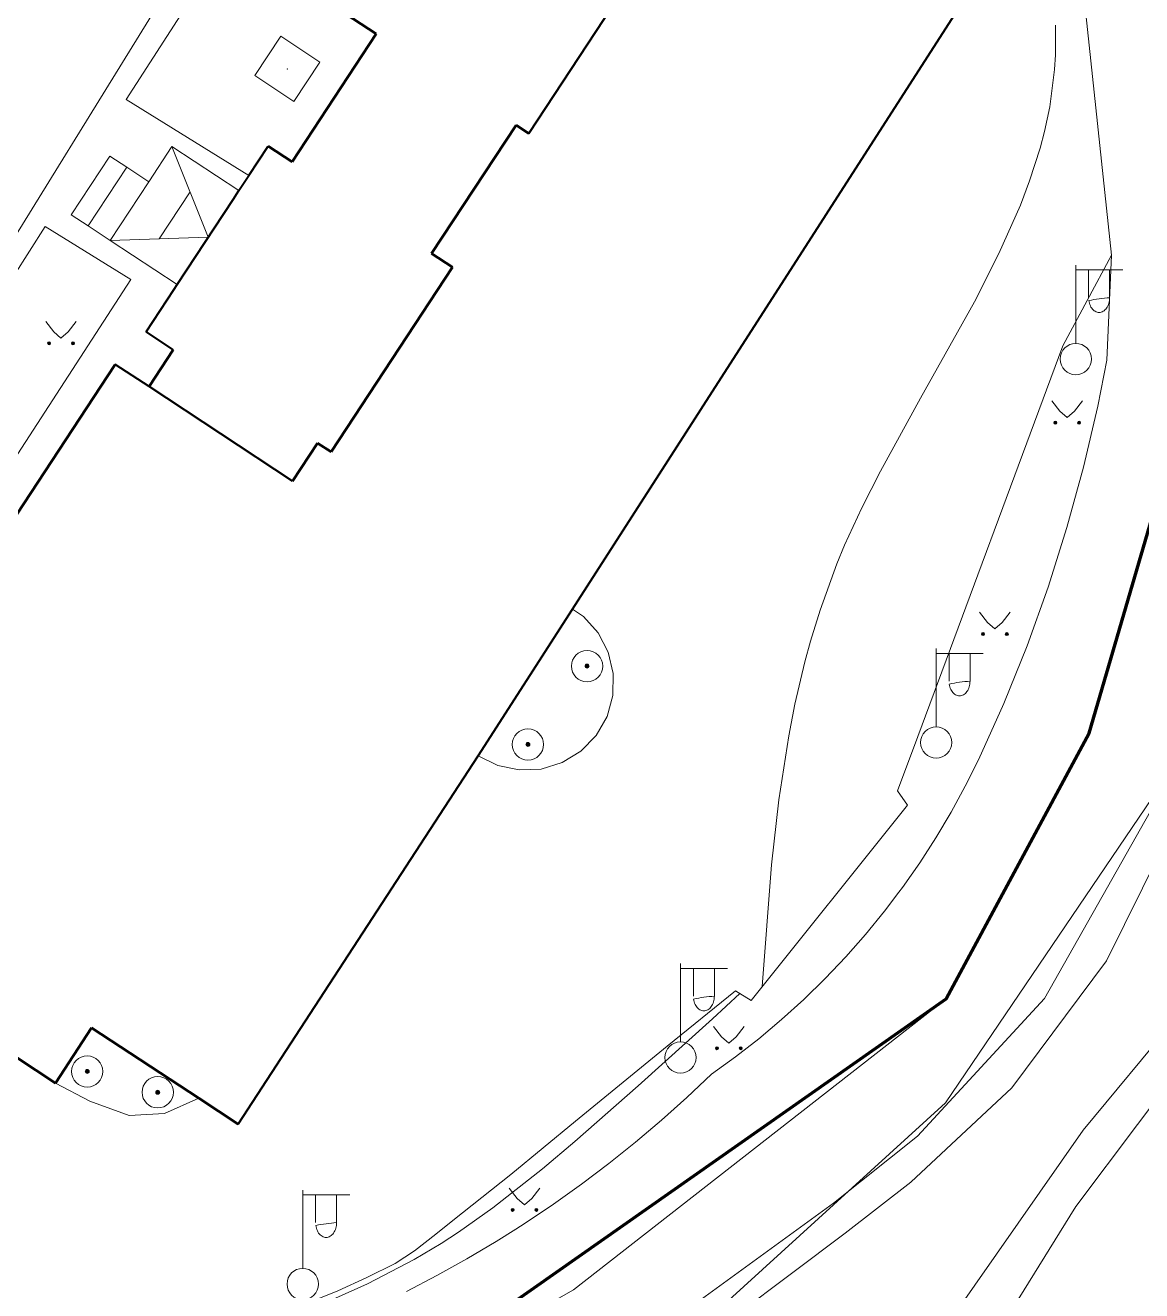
# Model space of a CAD drawing. Extents: x 1000 to 4000, y -5000 to -1000.
# Drawn here: x 1702.1 to 1773.4, y -4625.9 to -4545.2 of the extents above; entities that cross this region are included whole.
import ezdxf

# ---------------------------------------------------------------- set-up
doc = ezdxf.new("R2010")
doc.units = 0
doc.header["$MEASUREMENT"] = 0
for name, color, linetype in [('границы команд_1', 10, 'CONTINUOUS'), ('СЛОЙ_24', 7, 'CONTINUOUS'), ('СЛОЙ_3', 7, 'CONTINUOUS'), ('СЛОЙ_37', 7, 'CONTINUOUS'), ('СЛОЙ_41', 7, 'CONTINUOUS'), ('СЛОЙ_44', 7, 'CONTINUOUS'), ('СЛОЙ_50', 7, 'CONTINUOUS'), ('СЛОЙ_51', 7, 'CONTINUOUS'), ('СЛОЙ_52', 7, 'CONTINUOUS'), ('СЛОЙ_6', 7, 'CONTINUOUS'), ('СЛОЙ_7', 7, 'CONTINUOUS')]:
    doc.layers.add(name, color=color, linetype=linetype)

msp = doc.modelspace()

# ---------------------------------------------------------------- linework, layer by layer
at = {"layer": 'границы команд_1', "color": 6, "lineweight": 100}
msp.add_lwpolyline([(1232.111, -4386.007), (1363.196, -4532.866), (1381.723, -4552.503), (1403.927, -4569.932), (1443.727, -4590.948), (1468.129, -4601.74), (1562.694, -4618.098), (1653.409, -4634.074), (1688.722, -4638.313), (1704.485, -4638.313), (1722.793, -4634.02), (1760.924, -4607.283), (1770.05, -4590.328), (1775.59, -4571.416), (1777.872, -4554.135), (1774.938, -4530.659), (1770.702, -4517.779), (1633.084, -4319.391), (1619.805, -4295.078), (1612.961, -4276.819), (1612.961, -4259.864)], dxfattribs=at)
at = {"layer": 'СЛОЙ_24', "color": 253, "linetype": 'Continuous', "lineweight": 0}
for p, q in [((1708.56, -4549.907), (1716.399, -4554.744)), ((1703.398, -4557.994), (1685.19, -4586.606)), ((1703.398, -4557.994), (1708.864, -4561.394)), ((1708.864, -4561.394), (1687.238, -4594.67))]:
    msp.add_line(p, q, dxfattribs=at)
for points in [[(1701.497, -4558.598), (1715.157, -4536.455), (1731.428, -4510.693), (1732.978, -4510.237), (1734.3, -4510.966), (1751.391, -4526.743), (1750.684, -4527.722)], [(1708.56, -4549.907), (1716.582, -4537.459)], [(1735.985, -4634.132), (1739.687, -4630.535), (1753.737, -4620.327), (1759.09, -4616.06), (1767.203, -4607.274), (1773.977, -4595.31), (1777.991, -4585.855), (1780.333, -4578.662), (1782.573, -4567.717), (1783.78, -4557.724)], [(1771.476, -4559.834), (1771.19, -4566.542), (1770.611, -4569.46), (1769.7, -4573.36), (1768.64, -4577.216), (1767.435, -4581.019), (1766.088, -4584.762), (1764.604, -4588.438), (1762.989, -4592.037), (1762.148, -4593.724), (1761.241, -4595.385), (1760.27, -4597.017), (1759.237, -4598.616), (1758.142, -4600.179), (1757.913, -4600.483), (1756.989, -4601.702), (1755.778, -4603.182), (1754.513, -4604.616), (1753.196, -4606.001), (1751.831, -4607.334), (1750.419, -4608.612), (1748.966, -4609.833), (1747.473, -4610.996), (1745.944, -4612.099), (1744.367, -4613.587), (1742.747, -4615.036), (1741.083, -4616.441), (1739.38, -4617.803)], [(1759.126, -4590.558), (1768.368, -4565.623), (1771.476, -4559.834)], [(1684.056, -4632.744), (1686.022, -4631.346), (1688.736, -4629.776), (1697.72, -4629.985), (1701.564, -4629.943), (1707.497, -4629.818), (1714.391, -4628.606), (1720.225, -4626.677), (1722.089, -4625.914), (1723.932, -4625.083), (1725.75, -4624.183), (1726.983, -4623.374), (1728.337, -4622.313), (1729.435, -4621.434), (1733.13, -4618.506), (1737.265, -4615.102), (1743.118, -4610.312), (1747.477, -4606.779), (1748.476, -4607.396), (1758.449, -4594.932), (1757.827, -4594.016), (1759.126, -4590.558)], [(1733.751, -4637.818), (1754.467, -4622.251), (1758.671, -4618.988), (1765.111, -4612.964), (1771.156, -4604.871), (1774.623, -4597.907)], [(1739.38, -4617.803), (1737.637, -4619.118), (1735.857, -4620.386), (1734.043, -4621.605), (1733.439, -4621.986), (1732.195, -4622.773), (1730.317, -4623.889), (1728.41, -4624.953), (1726.476, -4625.962)]]:
    msp.add_lwpolyline(points, dxfattribs=at)
at = {"layer": 'СЛОЙ_3', "color": 253, "linetype": 'Continuous', "lineweight": 0}
for p, q in [((1716.776, -4548.364), (1718.433, -4545.864)), ((1718.433, -4545.864), (1720.933, -4547.521)), ((1719.276, -4550.022), (1720.933, -4547.521)), ((1719.276, -4550.022), (1716.776, -4548.364)), ((1769.202, -4565.464), (1769.202, -4560.464)), ((1769.202, -4563.464), (1769.202, -4560.464)), ((1769.202, -4560.778), (1772.202, -4560.778)), ((1770.023, -4562.546), (1770.023, -4560.778)), ((1771.365, -4562.546), (1771.365, -4560.778)), ((1760.288, -4589.936), (1760.288, -4584.936)), ((1760.288, -4587.936), (1760.288, -4584.936)), ((1760.288, -4585.25), (1763.288, -4585.25)), ((1761.109, -4587.018), (1761.109, -4585.25)), ((1762.451, -4587.018), (1762.451, -4585.25)), ((1743.961, -4610.038), (1743.961, -4605.038)), ((1743.961, -4608.038), (1743.961, -4605.038)), ((1743.961, -4605.352), (1746.961, -4605.352)), ((1744.782, -4607.12), (1744.782, -4605.352)), ((1746.124, -4607.12), (1746.124, -4605.352)), ((1719.839, -4624.49), (1719.839, -4619.49)), ((1719.839, -4622.49), (1719.839, -4619.49)), ((1719.839, -4619.804), (1722.839, -4619.804)), ((1720.66, -4621.572), (1720.66, -4619.804)), ((1722.002, -4621.572), (1722.002, -4619.804))]:
    msp.add_line(p, q, dxfattribs=at)
for points in [[(1771.365, -4562.546, -0.035191), (1771.352, -4562.73, -0.036545), (1771.314, -4562.907, -0.03934), (1771.252, -4563.07, -0.0437), (1771.169, -4563.213, -0.049642), (1771.067, -4563.33, -0.056748), (1770.951, -4563.417, -0.0637), (1770.825, -4563.471, -0.068204), (1770.694, -4563.489, -0.068204), (1770.563, -4563.471, -0.0637), (1770.437, -4563.417, -0.056748), (1770.321, -4563.33, -0.049642), (1770.219, -4563.213, -0.0437), (1770.136, -4563.07, -0.03934), (1770.074, -4562.907, -0.036545), (1770.036, -4562.73, -0.035191)], [(1762.451, -4587.018, -0.035191), (1762.438, -4587.202, -0.036545), (1762.4, -4587.379, -0.03934), (1762.338, -4587.542, -0.0437), (1762.255, -4587.685, -0.049642), (1762.153, -4587.802, -0.056748), (1762.037, -4587.889, -0.0637), (1761.911, -4587.943, -0.068204), (1761.78, -4587.961, -0.068204), (1761.649, -4587.943, -0.0637), (1761.523, -4587.889, -0.056748), (1761.407, -4587.802, -0.049642), (1761.305, -4587.685, -0.0437), (1761.222, -4587.542, -0.03934), (1761.16, -4587.379, -0.036545), (1761.122, -4587.202, -0.035191)], [(1746.124, -4607.12, -0.035191), (1746.111, -4607.304, -0.036545), (1746.073, -4607.481, -0.03934), (1746.011, -4607.644, -0.0437), (1745.928, -4607.787, -0.049642), (1745.826, -4607.904, -0.056748), (1745.71, -4607.991, -0.0637), (1745.584, -4608.045, -0.068204), (1745.453, -4608.063, -0.068204), (1745.322, -4608.045, -0.0637), (1745.196, -4607.991, -0.056748), (1745.08, -4607.904, -0.049642), (1744.978, -4607.787, -0.0437), (1744.895, -4607.644, -0.03934), (1744.833, -4607.481, -0.036545), (1744.795, -4607.304, -0.035191)], [(1722.002, -4621.572, -0.035191), (1721.989, -4621.756, -0.036545), (1721.951, -4621.933, -0.03934), (1721.889, -4622.096, -0.0437), (1721.806, -4622.239, -0.049642), (1721.704, -4622.356, -0.056748), (1721.588, -4622.443, -0.0637), (1721.462, -4622.497, -0.068204), (1721.331, -4622.515, -0.068204), (1721.2, -4622.497, -0.0637), (1721.074, -4622.443, -0.056748), (1720.958, -4622.356, -0.049642), (1720.856, -4622.239, -0.0437), (1720.773, -4622.096, -0.03934), (1720.711, -4621.933, -0.036545), (1720.673, -4621.756, -0.035191)]]:
    msp.add_lwpolyline(points, format="xyb", close=True, dxfattribs=at)
for centre in [(1769.202, -4566.464), (1760.288, -4590.936), (1743.961, -4611.038), (1719.839, -4625.49)]:
    msp.add_circle(centre, 1, dxfattribs=at)
msp.add_point((1718.854, -4547.943), dxfattribs=at)
at = {"layer": 'СЛОЙ_37', "color": 253, "linetype": 'Continuous', "lineweight": 0}
for points in [[(1830.12, -4565.798), (1828.64, -4565.394), (1825.294, -4565.812), (1821.948, -4572.548), (1818.268, -4577.192), (1813.416, -4581.92), (1795.518, -4593.342), (1784.31, -4601.834), (1777.075, -4610.077), (1769.212, -4620.537), (1757.502, -4639.407), (1753.53, -4644.512), (1750.474, -4648.292), (1742.64, -4656.201), (1740.707, -4657.789)], [(1652.877, -4760.626), (1660.77, -4753.845), (1664.381, -4750.544), (1689.705, -4716.059), (1699.33, -4704.133), (1711.911, -4685.724), (1722.424, -4669.849), (1733.617, -4650.934), (1741.019, -4647.454), (1751.908, -4640.227), (1754.455, -4637.436), (1769.679, -4615.679), (1775.576, -4608.566), (1782.811, -4600.448), (1794.103, -4591.662), (1810.958, -4581.285)]]:
    msp.add_lwpolyline(points, dxfattribs=at)
at = {"layer": 'СЛОЙ_41', "color": 253, "linetype": 'Continuous', "lineweight": 0}
for p, q in [((1703.431, -4564.067), (1703.941, -4564.717)), ((1703.941, -4564.717), (1704.401, -4565.127)), ((1704.871, -4564.717), (1704.401, -4565.127)), ((1705.381, -4564.067), (1704.871, -4564.717)), ((1767.681, -4569.138), (1768.191, -4569.788)), ((1769.631, -4569.138), (1769.121, -4569.788)), ((1768.191, -4569.788), (1768.651, -4570.198)), ((1769.121, -4569.788), (1768.651, -4570.198)), ((1763.065, -4582.623), (1763.575, -4583.273)), ((1763.575, -4583.273), (1764.035, -4583.683)), ((1764.505, -4583.273), (1764.035, -4583.683)), ((1765.015, -4582.623), (1764.505, -4583.273)), ((1746.075, -4609.055), (1746.585, -4609.705)), ((1748.025, -4609.055), (1747.515, -4609.705)), ((1746.585, -4609.705), (1747.045, -4610.115)), ((1747.515, -4609.705), (1747.045, -4610.115)), ((1733.028, -4619.372), (1733.538, -4620.022)), ((1734.978, -4619.372), (1734.468, -4620.022)), ((1733.538, -4620.022), (1733.998, -4620.432)), ((1734.468, -4620.022), (1733.998, -4620.432))]:
    msp.add_line(p, q, dxfattribs=at)
for centre in [(1703.645, -4565.455), (1705.166, -4565.455), (1767.895, -4570.526), (1769.416, -4570.526), (1763.279, -4584.011), (1764.8, -4584.011), (1746.289, -4610.443), (1747.81, -4610.443), (1733.242, -4620.76), (1734.763, -4620.76)]:
    msp.add_circle(centre, 0.0976, dxfattribs=at)
for points in [[(1703.549, -4565.474), (1703.547, -4565.455), (1703.549, -4565.436)], [(1703.554, -4565.492), (1703.549, -4565.436), (1703.554, -4565.418)], [(1703.549, -4565.474), (1703.549, -4565.436), (1703.554, -4565.492)], [(1703.563, -4565.509), (1703.554, -4565.418), (1703.563, -4565.401)], [(1703.554, -4565.492), (1703.554, -4565.418), (1703.563, -4565.509)], [(1703.576, -4565.524), (1703.563, -4565.401), (1703.576, -4565.386)], [(1703.563, -4565.509), (1703.563, -4565.401), (1703.576, -4565.524)], [(1703.59, -4565.536), (1703.576, -4565.386), (1703.59, -4565.374)], [(1703.576, -4565.524), (1703.576, -4565.386), (1703.59, -4565.536)], [(1703.607, -4565.545), (1703.59, -4565.374), (1703.607, -4565.365)], [(1703.59, -4565.536), (1703.59, -4565.374), (1703.607, -4565.545)], [(1703.626, -4565.551), (1703.607, -4565.365), (1703.626, -4565.359)], [(1703.607, -4565.545), (1703.607, -4565.365), (1703.626, -4565.551)], [(1703.645, -4565.553), (1703.626, -4565.359), (1703.645, -4565.357)], [(1703.626, -4565.551), (1703.626, -4565.359), (1703.645, -4565.553)], [(1705.07, -4565.474), (1705.068, -4565.455), (1705.07, -4565.436)], [(1705.075, -4565.492), (1705.07, -4565.436), (1705.075, -4565.418)], [(1705.07, -4565.474), (1705.07, -4565.436), (1705.075, -4565.492)], [(1705.084, -4565.509), (1705.075, -4565.418), (1705.084, -4565.401)], [(1705.075, -4565.492), (1705.075, -4565.418), (1705.084, -4565.509)], [(1705.097, -4565.524), (1705.084, -4565.401), (1705.097, -4565.386)], [(1705.084, -4565.509), (1705.084, -4565.401), (1705.097, -4565.524)], [(1705.111, -4565.536), (1705.097, -4565.386), (1705.111, -4565.374)], [(1705.097, -4565.524), (1705.097, -4565.386), (1705.111, -4565.536)], [(1705.128, -4565.545), (1705.111, -4565.374), (1705.128, -4565.365)], [(1705.111, -4565.536), (1705.111, -4565.374), (1705.128, -4565.545)], [(1705.147, -4565.551), (1705.128, -4565.365), (1705.147, -4565.359)], [(1705.128, -4565.545), (1705.128, -4565.365), (1705.147, -4565.551)], [(1705.166, -4565.553), (1705.147, -4565.359), (1705.166, -4565.357)], [(1705.147, -4565.551), (1705.147, -4565.359), (1705.166, -4565.553)], [(1767.84, -4570.607), (1767.826, -4570.457), (1767.84, -4570.445)], [(1767.857, -4570.616), (1767.84, -4570.445), (1767.857, -4570.436)], [(1767.84, -4570.607), (1767.84, -4570.445), (1767.857, -4570.616)], [(1767.876, -4570.622), (1767.857, -4570.436), (1767.876, -4570.43)], [(1767.857, -4570.616), (1767.857, -4570.436), (1767.876, -4570.622)], [(1767.895, -4570.624), (1767.876, -4570.43), (1767.895, -4570.428)], [(1767.876, -4570.622), (1767.876, -4570.43), (1767.895, -4570.624)], [(1769.361, -4570.607), (1769.347, -4570.457), (1769.361, -4570.445)], [(1769.378, -4570.616), (1769.361, -4570.445), (1769.378, -4570.436)], [(1769.361, -4570.607), (1769.361, -4570.445), (1769.378, -4570.616)], [(1769.397, -4570.622), (1769.378, -4570.436), (1769.397, -4570.43)], [(1769.378, -4570.616), (1769.378, -4570.436), (1769.397, -4570.622)], [(1769.416, -4570.624), (1769.397, -4570.43), (1769.416, -4570.428)], [(1769.397, -4570.622), (1769.397, -4570.43), (1769.416, -4570.624)], [(1767.799, -4570.545), (1767.797, -4570.526), (1767.799, -4570.507)], [(1767.804, -4570.563), (1767.799, -4570.507), (1767.804, -4570.489)], [(1767.799, -4570.545), (1767.799, -4570.507), (1767.804, -4570.563)], [(1767.813, -4570.58), (1767.804, -4570.489), (1767.813, -4570.472)], [(1767.804, -4570.563), (1767.804, -4570.489), (1767.813, -4570.58)], [(1767.826, -4570.595), (1767.813, -4570.472), (1767.826, -4570.457)], [(1767.813, -4570.58), (1767.813, -4570.472), (1767.826, -4570.595)], [(1767.826, -4570.595), (1767.826, -4570.457), (1767.84, -4570.607)], [(1769.32, -4570.545), (1769.318, -4570.526), (1769.32, -4570.507)], [(1769.325, -4570.563), (1769.32, -4570.507), (1769.325, -4570.489)], [(1769.32, -4570.545), (1769.32, -4570.507), (1769.325, -4570.563)], [(1769.334, -4570.58), (1769.325, -4570.489), (1769.334, -4570.472)], [(1769.325, -4570.563), (1769.325, -4570.489), (1769.334, -4570.58)], [(1769.347, -4570.595), (1769.334, -4570.472), (1769.347, -4570.457)], [(1769.334, -4570.58), (1769.334, -4570.472), (1769.347, -4570.595)], [(1769.347, -4570.595), (1769.347, -4570.457), (1769.361, -4570.607)], [(1763.183, -4584.03), (1763.181, -4584.011), (1763.183, -4583.992)], [(1763.188, -4584.048), (1763.183, -4583.992), (1763.188, -4583.974)], [(1763.183, -4584.03), (1763.183, -4583.992), (1763.188, -4584.048)], [(1763.197, -4584.065), (1763.188, -4583.974), (1763.197, -4583.957)], [(1763.188, -4584.048), (1763.188, -4583.974), (1763.197, -4584.065)], [(1763.21, -4584.08), (1763.197, -4583.957), (1763.21, -4583.942)], [(1763.197, -4584.065), (1763.197, -4583.957), (1763.21, -4584.08)], [(1763.224, -4584.092), (1763.21, -4583.942), (1763.224, -4583.93)], [(1763.21, -4584.08), (1763.21, -4583.942), (1763.224, -4584.092)], [(1763.241, -4584.101), (1763.224, -4583.93), (1763.241, -4583.921)], [(1763.224, -4584.092), (1763.224, -4583.93), (1763.241, -4584.101)], [(1763.26, -4584.107), (1763.241, -4583.921), (1763.26, -4583.915)], [(1763.241, -4584.101), (1763.241, -4583.921), (1763.26, -4584.107)], [(1763.279, -4584.109), (1763.26, -4583.915), (1763.279, -4583.913)], [(1763.26, -4584.107), (1763.26, -4583.915), (1763.279, -4584.109)], [(1764.704, -4584.03), (1764.702, -4584.011), (1764.704, -4583.992)], [(1764.709, -4584.048), (1764.704, -4583.992), (1764.709, -4583.974)], [(1764.704, -4584.03), (1764.704, -4583.992), (1764.709, -4584.048)], [(1764.718, -4584.065), (1764.709, -4583.974), (1764.718, -4583.957)], [(1764.709, -4584.048), (1764.709, -4583.974), (1764.718, -4584.065)], [(1764.731, -4584.08), (1764.718, -4583.957), (1764.731, -4583.942)], [(1764.718, -4584.065), (1764.718, -4583.957), (1764.731, -4584.08)], [(1764.745, -4584.092), (1764.731, -4583.942), (1764.745, -4583.93)], [(1764.731, -4584.08), (1764.731, -4583.942), (1764.745, -4584.092)], [(1764.762, -4584.101), (1764.745, -4583.93), (1764.762, -4583.921)], [(1764.745, -4584.092), (1764.745, -4583.93), (1764.762, -4584.101)], [(1764.781, -4584.107), (1764.762, -4583.921), (1764.781, -4583.915)], [(1764.762, -4584.101), (1764.762, -4583.921), (1764.781, -4584.107)], [(1764.8, -4584.109), (1764.781, -4583.915), (1764.8, -4583.913)], [(1764.781, -4584.107), (1764.781, -4583.915), (1764.8, -4584.109)], [(1746.193, -4610.462), (1746.191, -4610.443), (1746.193, -4610.424)], [(1746.198, -4610.48), (1746.193, -4610.424), (1746.198, -4610.406)], [(1746.193, -4610.462), (1746.193, -4610.424), (1746.198, -4610.48)], [(1746.207, -4610.497), (1746.198, -4610.406), (1746.207, -4610.389)], [(1746.198, -4610.48), (1746.198, -4610.406), (1746.207, -4610.497)], [(1746.22, -4610.512), (1746.207, -4610.389), (1746.22, -4610.374)], [(1746.207, -4610.497), (1746.207, -4610.389), (1746.22, -4610.512)], [(1746.234, -4610.524), (1746.22, -4610.374), (1746.234, -4610.362)], [(1746.22, -4610.512), (1746.22, -4610.374), (1746.234, -4610.524)], [(1746.251, -4610.533), (1746.234, -4610.362), (1746.251, -4610.353)], [(1746.234, -4610.524), (1746.234, -4610.362), (1746.251, -4610.533)], [(1746.27, -4610.539), (1746.251, -4610.353), (1746.27, -4610.347)], [(1746.251, -4610.533), (1746.251, -4610.353), (1746.27, -4610.539)], [(1746.289, -4610.541), (1746.27, -4610.347), (1746.289, -4610.345)], [(1746.27, -4610.539), (1746.27, -4610.347), (1746.289, -4610.541)], [(1747.714, -4610.462), (1747.712, -4610.443), (1747.714, -4610.424)], [(1747.719, -4610.48), (1747.714, -4610.424), (1747.719, -4610.406)], [(1747.714, -4610.462), (1747.714, -4610.424), (1747.719, -4610.48)], [(1747.728, -4610.497), (1747.719, -4610.406), (1747.728, -4610.389)], [(1747.719, -4610.48), (1747.719, -4610.406), (1747.728, -4610.497)], [(1747.741, -4610.512), (1747.728, -4610.389), (1747.741, -4610.374)], [(1747.728, -4610.497), (1747.728, -4610.389), (1747.741, -4610.512)], [(1747.755, -4610.524), (1747.741, -4610.374), (1747.755, -4610.362)], [(1747.741, -4610.512), (1747.741, -4610.374), (1747.755, -4610.524)], [(1747.772, -4610.533), (1747.755, -4610.362), (1747.772, -4610.353)], [(1747.755, -4610.524), (1747.755, -4610.362), (1747.772, -4610.533)], [(1747.791, -4610.539), (1747.772, -4610.353), (1747.791, -4610.347)], [(1747.772, -4610.533), (1747.772, -4610.353), (1747.791, -4610.539)], [(1747.81, -4610.541), (1747.791, -4610.347), (1747.81, -4610.345)], [(1747.791, -4610.539), (1747.791, -4610.347), (1747.81, -4610.541)], [(1733.146, -4620.779), (1733.144, -4620.76), (1733.146, -4620.741)], [(1733.151, -4620.797), (1733.146, -4620.741), (1733.151, -4620.723)], [(1733.146, -4620.779), (1733.146, -4620.741), (1733.151, -4620.797)], [(1733.16, -4620.814), (1733.151, -4620.723), (1733.16, -4620.706)], [(1733.151, -4620.797), (1733.151, -4620.723), (1733.16, -4620.814)], [(1733.173, -4620.829), (1733.16, -4620.706), (1733.173, -4620.691)], [(1733.16, -4620.814), (1733.16, -4620.706), (1733.173, -4620.829)], [(1733.187, -4620.841), (1733.173, -4620.691), (1733.187, -4620.679)], [(1733.173, -4620.829), (1733.173, -4620.691), (1733.187, -4620.841)], [(1733.204, -4620.85), (1733.187, -4620.679), (1733.204, -4620.67)], [(1733.187, -4620.841), (1733.187, -4620.679), (1733.204, -4620.85)], [(1733.223, -4620.856), (1733.204, -4620.67), (1733.223, -4620.664)], [(1733.204, -4620.85), (1733.204, -4620.67), (1733.223, -4620.856)], [(1733.242, -4620.858), (1733.223, -4620.664), (1733.242, -4620.662)], [(1733.223, -4620.856), (1733.223, -4620.664), (1733.242, -4620.858)], [(1734.667, -4620.779), (1734.665, -4620.76), (1734.667, -4620.741)], [(1734.672, -4620.797), (1734.667, -4620.741), (1734.672, -4620.723)], [(1734.667, -4620.779), (1734.667, -4620.741), (1734.672, -4620.797)], [(1734.681, -4620.814), (1734.672, -4620.723), (1734.681, -4620.706)], [(1734.672, -4620.797), (1734.672, -4620.723), (1734.681, -4620.814)], [(1734.694, -4620.829), (1734.681, -4620.706), (1734.694, -4620.691)], [(1734.681, -4620.814), (1734.681, -4620.706), (1734.694, -4620.829)], [(1734.708, -4620.841), (1734.694, -4620.691), (1734.708, -4620.679)], [(1734.694, -4620.829), (1734.694, -4620.691), (1734.708, -4620.841)], [(1734.725, -4620.85), (1734.708, -4620.679), (1734.725, -4620.67)], [(1734.708, -4620.841), (1734.708, -4620.679), (1734.725, -4620.85)], [(1734.744, -4620.856), (1734.725, -4620.67), (1734.744, -4620.664)], [(1734.725, -4620.85), (1734.725, -4620.67), (1734.744, -4620.856)], [(1734.763, -4620.858), (1734.744, -4620.664), (1734.763, -4620.662)], [(1734.744, -4620.856), (1734.744, -4620.664), (1734.763, -4620.858)]]:
    msp.add_solid(points, dxfattribs=at)
at = {"layer": 'СЛОЙ_41', "color": 253, "linetype": 'Continuous', "lineweight": 0, "extrusion": (0, 0, -1)}
for points in [[(-1703.645, -4565.553), (-1703.645, -4565.357), (-1703.664, -4565.551)], [(-1703.664, -4565.551), (-1703.645, -4565.357), (-1703.664, -4565.359)], [(-1703.664, -4565.551), (-1703.664, -4565.359), (-1703.682, -4565.545)], [(-1703.682, -4565.545), (-1703.664, -4565.359), (-1703.682, -4565.365)], [(-1703.682, -4565.545), (-1703.682, -4565.365), (-1703.699, -4565.536)], [(-1703.699, -4565.536), (-1703.682, -4565.365), (-1703.699, -4565.374)], [(-1703.699, -4565.536), (-1703.699, -4565.374), (-1703.714, -4565.524)], [(-1703.714, -4565.524), (-1703.699, -4565.374), (-1703.714, -4565.386)], [(-1703.714, -4565.524), (-1703.714, -4565.386), (-1703.726, -4565.509)], [(-1703.726, -4565.509), (-1703.714, -4565.386), (-1703.726, -4565.401)], [(-1703.726, -4565.509), (-1703.726, -4565.401), (-1703.735, -4565.492)], [(-1703.735, -4565.492), (-1703.726, -4565.401), (-1703.735, -4565.418)], [(-1703.735, -4565.492), (-1703.735, -4565.418), (-1703.74, -4565.474)], [(-1703.74, -4565.474), (-1703.735, -4565.418), (-1703.74, -4565.436)], [(-1703.74, -4565.474), (-1703.74, -4565.436), (-1703.742, -4565.455)], [(-1705.166, -4565.553), (-1705.166, -4565.357), (-1705.185, -4565.551)], [(-1705.185, -4565.551), (-1705.166, -4565.357), (-1705.185, -4565.359)], [(-1705.185, -4565.551), (-1705.185, -4565.359), (-1705.203, -4565.545)], [(-1705.203, -4565.545), (-1705.185, -4565.359), (-1705.203, -4565.365)], [(-1705.203, -4565.545), (-1705.203, -4565.365), (-1705.22, -4565.536)], [(-1705.22, -4565.536), (-1705.203, -4565.365), (-1705.22, -4565.374)], [(-1705.22, -4565.536), (-1705.22, -4565.374), (-1705.235, -4565.524)], [(-1705.235, -4565.524), (-1705.22, -4565.374), (-1705.235, -4565.386)], [(-1705.235, -4565.524), (-1705.235, -4565.386), (-1705.247, -4565.509)], [(-1705.247, -4565.509), (-1705.235, -4565.386), (-1705.247, -4565.401)], [(-1705.247, -4565.509), (-1705.247, -4565.401), (-1705.256, -4565.492)], [(-1705.256, -4565.492), (-1705.247, -4565.401), (-1705.256, -4565.418)], [(-1705.256, -4565.492), (-1705.256, -4565.418), (-1705.261, -4565.474)], [(-1705.261, -4565.474), (-1705.256, -4565.418), (-1705.261, -4565.436)], [(-1705.261, -4565.474), (-1705.261, -4565.436), (-1705.263, -4565.455)], [(-1767.895, -4570.624), (-1767.895, -4570.428), (-1767.914, -4570.622)], [(-1767.914, -4570.622), (-1767.895, -4570.428), (-1767.914, -4570.43)], [(-1767.914, -4570.622), (-1767.914, -4570.43), (-1767.932, -4570.616)], [(-1767.932, -4570.616), (-1767.914, -4570.43), (-1767.932, -4570.436)], [(-1767.932, -4570.616), (-1767.932, -4570.436), (-1767.949, -4570.607)], [(-1767.949, -4570.607), (-1767.932, -4570.436), (-1767.949, -4570.445)], [(-1767.949, -4570.607), (-1767.949, -4570.445), (-1767.964, -4570.595)], [(-1767.964, -4570.595), (-1767.949, -4570.445), (-1767.964, -4570.457)], [(-1769.416, -4570.624), (-1769.416, -4570.428), (-1769.435, -4570.622)], [(-1769.435, -4570.622), (-1769.416, -4570.428), (-1769.435, -4570.43)], [(-1769.435, -4570.622), (-1769.435, -4570.43), (-1769.453, -4570.616)], [(-1769.453, -4570.616), (-1769.435, -4570.43), (-1769.453, -4570.436)], [(-1769.453, -4570.616), (-1769.453, -4570.436), (-1769.47, -4570.607)], [(-1769.47, -4570.607), (-1769.453, -4570.436), (-1769.47, -4570.445)], [(-1769.47, -4570.607), (-1769.47, -4570.445), (-1769.485, -4570.595)], [(-1769.485, -4570.595), (-1769.47, -4570.445), (-1769.485, -4570.457)], [(-1767.964, -4570.595), (-1767.964, -4570.457), (-1767.976, -4570.58)], [(-1767.976, -4570.58), (-1767.964, -4570.457), (-1767.976, -4570.472)], [(-1767.976, -4570.58), (-1767.976, -4570.472), (-1767.985, -4570.563)], [(-1767.985, -4570.563), (-1767.976, -4570.472), (-1767.985, -4570.489)], [(-1767.985, -4570.563), (-1767.985, -4570.489), (-1767.99, -4570.545)], [(-1767.99, -4570.545), (-1767.985, -4570.489), (-1767.99, -4570.507)], [(-1767.99, -4570.545), (-1767.99, -4570.507), (-1767.992, -4570.526)], [(-1769.485, -4570.595), (-1769.485, -4570.457), (-1769.497, -4570.58)], [(-1769.497, -4570.58), (-1769.485, -4570.457), (-1769.497, -4570.472)], [(-1769.497, -4570.58), (-1769.497, -4570.472), (-1769.506, -4570.563)], [(-1769.506, -4570.563), (-1769.497, -4570.472), (-1769.506, -4570.489)], [(-1769.506, -4570.563), (-1769.506, -4570.489), (-1769.511, -4570.545)], [(-1769.511, -4570.545), (-1769.506, -4570.489), (-1769.511, -4570.507)], [(-1769.511, -4570.545), (-1769.511, -4570.507), (-1769.513, -4570.526)], [(-1763.279, -4584.109), (-1763.279, -4583.913), (-1763.298, -4584.107)], [(-1763.298, -4584.107), (-1763.279, -4583.913), (-1763.298, -4583.915)], [(-1763.298, -4584.107), (-1763.298, -4583.915), (-1763.316, -4584.101)], [(-1763.316, -4584.101), (-1763.298, -4583.915), (-1763.316, -4583.921)], [(-1763.316, -4584.101), (-1763.316, -4583.921), (-1763.333, -4584.092)], [(-1763.333, -4584.092), (-1763.316, -4583.921), (-1763.333, -4583.93)], [(-1763.333, -4584.092), (-1763.333, -4583.93), (-1763.348, -4584.08)], [(-1763.348, -4584.08), (-1763.333, -4583.93), (-1763.348, -4583.942)], [(-1763.348, -4584.08), (-1763.348, -4583.942), (-1763.36, -4584.065)], [(-1763.36, -4584.065), (-1763.348, -4583.942), (-1763.36, -4583.957)], [(-1763.36, -4584.065), (-1763.36, -4583.957), (-1763.369, -4584.048)], [(-1763.369, -4584.048), (-1763.36, -4583.957), (-1763.369, -4583.974)], [(-1763.369, -4584.048), (-1763.369, -4583.974), (-1763.374, -4584.03)], [(-1763.374, -4584.03), (-1763.369, -4583.974), (-1763.374, -4583.992)], [(-1763.374, -4584.03), (-1763.374, -4583.992), (-1763.376, -4584.011)], [(-1764.8, -4584.109), (-1764.8, -4583.913), (-1764.819, -4584.107)], [(-1764.819, -4584.107), (-1764.8, -4583.913), (-1764.819, -4583.915)], [(-1764.819, -4584.107), (-1764.819, -4583.915), (-1764.837, -4584.101)], [(-1764.837, -4584.101), (-1764.819, -4583.915), (-1764.837, -4583.921)], [(-1764.837, -4584.101), (-1764.837, -4583.921), (-1764.854, -4584.092)], [(-1764.854, -4584.092), (-1764.837, -4583.921), (-1764.854, -4583.93)], [(-1764.854, -4584.092), (-1764.854, -4583.93), (-1764.869, -4584.08)], [(-1764.869, -4584.08), (-1764.854, -4583.93), (-1764.869, -4583.942)], [(-1764.869, -4584.08), (-1764.869, -4583.942), (-1764.881, -4584.065)], [(-1764.881, -4584.065), (-1764.869, -4583.942), (-1764.881, -4583.957)], [(-1764.881, -4584.065), (-1764.881, -4583.957), (-1764.89, -4584.048)], [(-1764.89, -4584.048), (-1764.881, -4583.957), (-1764.89, -4583.974)], [(-1764.89, -4584.048), (-1764.89, -4583.974), (-1764.895, -4584.03)], [(-1764.895, -4584.03), (-1764.89, -4583.974), (-1764.895, -4583.992)], [(-1764.895, -4584.03), (-1764.895, -4583.992), (-1764.897, -4584.011)], [(-1746.289, -4610.541), (-1746.289, -4610.345), (-1746.308, -4610.539)], [(-1746.308, -4610.539), (-1746.289, -4610.345), (-1746.308, -4610.347)], [(-1746.308, -4610.539), (-1746.308, -4610.347), (-1746.326, -4610.533)], [(-1746.326, -4610.533), (-1746.308, -4610.347), (-1746.326, -4610.353)], [(-1746.326, -4610.533), (-1746.326, -4610.353), (-1746.343, -4610.524)], [(-1746.343, -4610.524), (-1746.326, -4610.353), (-1746.343, -4610.362)], [(-1746.343, -4610.524), (-1746.343, -4610.362), (-1746.358, -4610.512)], [(-1746.358, -4610.512), (-1746.343, -4610.362), (-1746.358, -4610.374)], [(-1746.358, -4610.512), (-1746.358, -4610.374), (-1746.37, -4610.497)], [(-1746.37, -4610.497), (-1746.358, -4610.374), (-1746.37, -4610.389)], [(-1746.37, -4610.497), (-1746.37, -4610.389), (-1746.379, -4610.48)], [(-1746.379, -4610.48), (-1746.37, -4610.389), (-1746.379, -4610.406)], [(-1746.379, -4610.48), (-1746.379, -4610.406), (-1746.384, -4610.462)], [(-1746.384, -4610.462), (-1746.379, -4610.406), (-1746.384, -4610.424)], [(-1746.384, -4610.462), (-1746.384, -4610.424), (-1746.386, -4610.443)], [(-1747.81, -4610.541), (-1747.81, -4610.345), (-1747.829, -4610.539)], [(-1747.829, -4610.539), (-1747.81, -4610.345), (-1747.829, -4610.347)], [(-1747.829, -4610.539), (-1747.829, -4610.347), (-1747.847, -4610.533)], [(-1747.847, -4610.533), (-1747.829, -4610.347), (-1747.847, -4610.353)], [(-1747.847, -4610.533), (-1747.847, -4610.353), (-1747.864, -4610.524)], [(-1747.864, -4610.524), (-1747.847, -4610.353), (-1747.864, -4610.362)], [(-1747.864, -4610.524), (-1747.864, -4610.362), (-1747.879, -4610.512)], [(-1747.879, -4610.512), (-1747.864, -4610.362), (-1747.879, -4610.374)], [(-1747.879, -4610.512), (-1747.879, -4610.374), (-1747.891, -4610.497)], [(-1747.891, -4610.497), (-1747.879, -4610.374), (-1747.891, -4610.389)], [(-1747.891, -4610.497), (-1747.891, -4610.389), (-1747.9, -4610.48)], [(-1747.9, -4610.48), (-1747.891, -4610.389), (-1747.9, -4610.406)], [(-1747.9, -4610.48), (-1747.9, -4610.406), (-1747.905, -4610.462)], [(-1747.905, -4610.462), (-1747.9, -4610.406), (-1747.905, -4610.424)], [(-1747.905, -4610.462), (-1747.905, -4610.424), (-1747.907, -4610.443)], [(-1733.242, -4620.858), (-1733.242, -4620.662), (-1733.261, -4620.856)], [(-1733.261, -4620.856), (-1733.242, -4620.662), (-1733.261, -4620.664)], [(-1733.261, -4620.856), (-1733.261, -4620.664), (-1733.279, -4620.85)], [(-1733.279, -4620.85), (-1733.261, -4620.664), (-1733.279, -4620.67)], [(-1733.279, -4620.85), (-1733.279, -4620.67), (-1733.296, -4620.841)], [(-1733.296, -4620.841), (-1733.279, -4620.67), (-1733.296, -4620.679)], [(-1733.296, -4620.841), (-1733.296, -4620.679), (-1733.311, -4620.829)], [(-1733.311, -4620.829), (-1733.296, -4620.679), (-1733.311, -4620.691)], [(-1733.311, -4620.829), (-1733.311, -4620.691), (-1733.323, -4620.814)], [(-1733.323, -4620.814), (-1733.311, -4620.691), (-1733.323, -4620.706)], [(-1733.323, -4620.814), (-1733.323, -4620.706), (-1733.332, -4620.797)], [(-1733.332, -4620.797), (-1733.323, -4620.706), (-1733.332, -4620.723)], [(-1733.332, -4620.797), (-1733.332, -4620.723), (-1733.337, -4620.779)], [(-1733.337, -4620.779), (-1733.332, -4620.723), (-1733.337, -4620.741)], [(-1733.337, -4620.779), (-1733.337, -4620.741), (-1733.339, -4620.76)], [(-1734.763, -4620.858), (-1734.763, -4620.662), (-1734.782, -4620.856)], [(-1734.782, -4620.856), (-1734.763, -4620.662), (-1734.782, -4620.664)], [(-1734.782, -4620.856), (-1734.782, -4620.664), (-1734.8, -4620.85)], [(-1734.8, -4620.85), (-1734.782, -4620.664), (-1734.8, -4620.67)], [(-1734.8, -4620.85), (-1734.8, -4620.67), (-1734.817, -4620.841)], [(-1734.817, -4620.841), (-1734.8, -4620.67), (-1734.817, -4620.679)], [(-1734.817, -4620.841), (-1734.817, -4620.679), (-1734.832, -4620.829)], [(-1734.832, -4620.829), (-1734.817, -4620.679), (-1734.832, -4620.691)], [(-1734.832, -4620.829), (-1734.832, -4620.691), (-1734.844, -4620.814)], [(-1734.844, -4620.814), (-1734.832, -4620.691), (-1734.844, -4620.706)], [(-1734.844, -4620.814), (-1734.844, -4620.706), (-1734.853, -4620.797)], [(-1734.853, -4620.797), (-1734.844, -4620.706), (-1734.853, -4620.723)], [(-1734.853, -4620.797), (-1734.853, -4620.723), (-1734.858, -4620.779)], [(-1734.858, -4620.779), (-1734.853, -4620.723), (-1734.858, -4620.741)], [(-1734.858, -4620.779), (-1734.858, -4620.741), (-1734.86, -4620.76)]]:
    msp.add_solid(points, dxfattribs=at)
at = {"layer": 'СЛОЙ_44', "color": 253, "linetype": 'Continuous', "lineweight": 0}
msp.add_lwpolyline([(1745.617, -4627.819), (1760.893, -4613.918), (1774.5, -4593.839), (1780.83, -4577.573), (1784.638, -4554.375), (1783.448, -4535.575), (1780.157, -4521.997), (1773.815, -4506.867), (1762.448, -4489.739), (1686.437, -4381.257), (1641.238, -4317.023), (1634.415, -4306.613), (1626.726, -4290.339), (1622.521, -4275.936), (1620.182, -4258.824)], dxfattribs=at)
at = {"layer": 'СЛОЙ_50', "color": 253, "linetype": 'Continuous', "lineweight": 0}
for points in [[(1749.186, -4606.51), (1749.779, -4598.743), (1750.241, -4594.602), (1750.873, -4590.506), (1751.271, -4588.477), (1751.9, -4585.794), (1752.262, -4584.462), (1752.871, -4582.479), (1753.944, -4579.536), (1754.445, -4578.34), (1755.538, -4575.967), (1756.731, -4573.615), (1759.294, -4568.961), (1762.73, -4562.806), (1764.297, -4559.728), (1765.668, -4556.636), (1766.258, -4555.082), (1766.926, -4552.998), (1767.203, -4551.95), (1767.54, -4550.37), (1767.852, -4547.979), (1767.905, -4547.043), (1767.899, -4545.158)], [(1721.925, -4626.394), (1723.976, -4625.478), (1726.957, -4623.935), (1728.675, -4622.905), (1729.795, -4622.177), (1731.981, -4620.633), (1735.151, -4618.144), (1737.209, -4616.404), (1741.252, -4612.839), (1746.008, -4608.571), (1747.743, -4606.943)]]:
    msp.add_lwpolyline(points, dxfattribs=at)
at = {"layer": 'СЛОЙ_51', "color": 253, "linetype": 'Continuous', "lineweight": 0}
msp.add_lwpolyline([(1324.307, -4490.488), (1379.939, -4551.266), (1400.471, -4567.243), (1446.75, -4594.306), (1468.129, -4601.74), (1607.618, -4625.869), (1673.126, -4637.607), (1701.934, -4638.911), (1722.793, -4634.02), (1737.133, -4625.869), (1760.924, -4607.283), (1770.05, -4590.328), (1775.59, -4571.416), (1777.872, -4554.135), (1774.938, -4530.659), (1770.702, -4517.779), (1750.495, -4486.803), (1663.803, -4365.508), (1637.079, -4326.707), (1619.805, -4295.078), (1612.961, -4276.819), (1611.332, -4259.864)], dxfattribs=at)
at = {"layer": 'СЛОЙ_52', "color": 253, "linetype": 'Continuous', "lineweight": 0}
msp.add_line((1767.94, -4526.277), (1771.476, -4559.834), dxfattribs=at)
at = {"layer": 'СЛОЙ_6', "color": 253, "linetype": 'Continuous', "lineweight": 50}
for p, q in [((1724.523, -4545.712), (1722.571, -4544.43)), ((1719.158, -4553.872), (1724.523, -4545.712)), ((1728.066, -4559.73), (1733.459, -4551.528)), ((1734.276, -4552.063), (1733.459, -4551.528)), ((1719.158, -4553.872), (1717.632, -4552.869)), ((1729.398, -4560.606), (1728.066, -4559.73)), ((1721.65, -4572.391), (1729.398, -4560.606)), ((1711.571, -4565.872), (1709.833, -4564.73)), ((1710.025, -4568.223), (1711.571, -4565.872)), ((1691.158, -4592.221), (1707.869, -4566.805)), ((1719.189, -4574.248), (1720.784, -4571.822)), ((1721.65, -4572.391), (1720.784, -4571.822)), ((1704.047, -4612.663), (1696.527, -4607.719)), ((1706.361, -4609.143), (1704.047, -4612.663)), ((1713.2, -4613.639), (1706.361, -4609.143)), ((1715.707, -4615.287), (1713.2, -4613.639))]:
    msp.add_line(p, q, dxfattribs=at)
at = {"layer": 'СЛОЙ_6', "color": 253, "linetype": 'Continuous', "lineweight": 40}
for points in [[(1734.276, -4552.063), (1743.896, -4537.433)], [(1737.056, -4582.417), (1761.454, -4544.487)], [(1716.399, -4554.744), (1717.632, -4552.869)], [(1715.762, -4555.712), (1716.399, -4554.744)], [(1715.392, -4556.275), (1715.762, -4555.712)], [(1711.819, -4561.708), (1715.392, -4556.275)], [(1709.833, -4564.73), (1711.627, -4562.001)], [(1711.627, -4562.001), (1711.819, -4561.708)], [(1710.025, -4568.223), (1707.869, -4566.805)], [(1719.189, -4574.248), (1710.025, -4568.223)], [(1731.035, -4591.776), (1737.056, -4582.417)], [(1715.707, -4615.287), (1731.035, -4591.776)]]:
    msp.add_lwpolyline(points, dxfattribs=at)
at = {"layer": 'СЛОЙ_7', "color": 253, "linetype": 'Continuous', "lineweight": 0}
for p, q in [((1711.491, -4552.904), (1710.016, -4555.147)), ((1715.762, -4555.712), (1711.491, -4552.904)), ((1713.808, -4558.684), (1711.491, -4552.904)), ((1707.519, -4553.506), (1705.052, -4557.258)), ((1708.605, -4554.22), (1706.138, -4557.972)), ((1708.605, -4554.22), (1707.519, -4553.506)), ((1710.016, -4555.147), (1708.605, -4554.22)), ((1710.016, -4555.147), (1707.548, -4558.9)), ((1712.65, -4555.794), (1710.678, -4558.792)), ((1705.052, -4557.258), (1706.138, -4557.972)), ((1706.138, -4557.972), (1707.548, -4558.9)), ((1707.548, -4558.9), (1710.678, -4558.792)), ((1711.819, -4561.708), (1707.548, -4558.9)), ((1710.678, -4558.792), (1713.808, -4558.684)), ((1737.056, -4582.417), (1737.762, -4582.885)), ((1737.762, -4582.885), (1738.701, -4583.924)), ((1738.701, -4583.924), (1739.352, -4585.163)), ((1739.352, -4585.163), (1739.673, -4586.526)), ((1739.673, -4586.526), (1739.646, -4587.926)), ((1739.646, -4587.926), (1739.272, -4589.275)), ((1739.272, -4589.275), (1738.574, -4590.489)), ((1738.574, -4590.489), (1737.596, -4591.491)), ((1732.291, -4592.396), (1731.035, -4591.776)), ((1736.399, -4592.218), (1735.059, -4592.624)), ((1737.596, -4591.491), (1736.399, -4592.218)), ((1733.661, -4592.685), (1732.291, -4592.396)), ((1735.059, -4592.624), (1733.661, -4592.685)), ((1704.047, -4612.663), (1706.243, -4613.814)), ((1706.243, -4613.814), (1708.76, -4614.741)), ((1711.011, -4614.609), (1713.2, -4613.639)), ((1708.76, -4614.741), (1711.011, -4614.609))]:
    msp.add_line(p, q, dxfattribs=at)
for centre, radius in [((1737.993, -4586.058), 1), ((1737.993, -4586.058), 0.127), ((1734.219, -4591.059), 1), ((1734.219, -4591.059), 0.127), ((1706.078, -4611.926), 1), ((1706.078, -4611.926), 0.127), ((1710.581, -4613.251), 1), ((1710.581, -4613.251), 0.127)]:
    msp.add_circle(centre, radius, dxfattribs=at)
for points in [[(1737.868, -4586.083), (1737.866, -4586.058), (1737.868, -4586.033)], [(1737.876, -4586.107), (1737.868, -4586.033), (1737.876, -4586.009)], [(1737.868, -4586.083), (1737.868, -4586.033), (1737.876, -4586.107)], [(1737.887, -4586.129), (1737.876, -4586.009), (1737.887, -4585.987)], [(1737.876, -4586.107), (1737.876, -4586.009), (1737.887, -4586.129)], [(1737.903, -4586.148), (1737.887, -4585.987), (1737.903, -4585.968)], [(1737.887, -4586.129), (1737.887, -4585.987), (1737.903, -4586.148)], [(1737.923, -4586.164), (1737.903, -4585.968), (1737.923, -4585.952)], [(1737.903, -4586.148), (1737.903, -4585.968), (1737.923, -4586.164)], [(1737.945, -4586.176), (1737.923, -4585.952), (1737.945, -4585.94)], [(1737.923, -4586.164), (1737.923, -4585.952), (1737.945, -4586.176)], [(1737.969, -4586.183), (1737.945, -4585.94), (1737.969, -4585.933)], [(1737.945, -4586.176), (1737.945, -4585.94), (1737.969, -4586.183)], [(1737.993, -4586.186), (1737.969, -4585.933), (1737.993, -4585.931)], [(1737.969, -4586.183), (1737.969, -4585.933), (1737.993, -4586.186)], [(1734.094, -4591.084), (1734.092, -4591.059), (1734.094, -4591.034)], [(1734.102, -4591.108), (1734.094, -4591.034), (1734.102, -4591.01)], [(1734.094, -4591.084), (1734.094, -4591.034), (1734.102, -4591.108)], [(1734.113, -4591.13), (1734.102, -4591.01), (1734.113, -4590.988)], [(1734.102, -4591.108), (1734.102, -4591.01), (1734.113, -4591.13)], [(1734.129, -4591.149), (1734.113, -4590.988), (1734.129, -4590.969)], [(1734.113, -4591.13), (1734.113, -4590.988), (1734.129, -4591.149)], [(1734.149, -4591.165), (1734.129, -4590.969), (1734.149, -4590.953)], [(1734.129, -4591.149), (1734.129, -4590.969), (1734.149, -4591.165)], [(1734.171, -4591.177), (1734.149, -4590.953), (1734.171, -4590.941)], [(1734.149, -4591.165), (1734.149, -4590.953), (1734.171, -4591.177)], [(1734.195, -4591.184), (1734.171, -4590.941), (1734.195, -4590.934)], [(1734.171, -4591.177), (1734.171, -4590.941), (1734.195, -4591.184)], [(1734.219, -4591.187), (1734.195, -4590.934), (1734.219, -4590.932)], [(1734.195, -4591.184), (1734.195, -4590.934), (1734.219, -4591.187)], [(1705.953, -4611.951), (1705.951, -4611.926), (1705.953, -4611.901)], [(1705.961, -4611.975), (1705.953, -4611.901), (1705.961, -4611.877)], [(1705.953, -4611.951), (1705.953, -4611.901), (1705.961, -4611.975)], [(1705.972, -4611.997), (1705.961, -4611.877), (1705.972, -4611.855)], [(1705.961, -4611.975), (1705.961, -4611.877), (1705.972, -4611.997)], [(1705.988, -4612.016), (1705.972, -4611.855), (1705.988, -4611.836)], [(1705.972, -4611.997), (1705.972, -4611.855), (1705.988, -4612.016)], [(1706.008, -4612.032), (1705.988, -4611.836), (1706.008, -4611.82)], [(1705.988, -4612.016), (1705.988, -4611.836), (1706.008, -4612.032)], [(1706.03, -4612.044), (1706.008, -4611.82), (1706.03, -4611.808)], [(1706.008, -4612.032), (1706.008, -4611.82), (1706.03, -4612.044)], [(1706.054, -4612.051), (1706.03, -4611.808), (1706.054, -4611.801)], [(1706.03, -4612.044), (1706.03, -4611.808), (1706.054, -4612.051)], [(1706.078, -4612.054), (1706.054, -4611.801), (1706.078, -4611.799)], [(1706.054, -4612.051), (1706.054, -4611.801), (1706.078, -4612.054)], [(1710.456, -4613.276), (1710.454, -4613.251), (1710.456, -4613.226)], [(1710.464, -4613.3), (1710.456, -4613.226), (1710.464, -4613.202)], [(1710.456, -4613.276), (1710.456, -4613.226), (1710.464, -4613.3)], [(1710.475, -4613.322), (1710.464, -4613.202), (1710.475, -4613.18)], [(1710.464, -4613.3), (1710.464, -4613.202), (1710.475, -4613.322)], [(1710.491, -4613.341), (1710.475, -4613.18), (1710.491, -4613.161)], [(1710.475, -4613.322), (1710.475, -4613.18), (1710.491, -4613.341)], [(1710.511, -4613.357), (1710.491, -4613.161), (1710.511, -4613.145)], [(1710.491, -4613.341), (1710.491, -4613.161), (1710.511, -4613.357)], [(1710.533, -4613.369), (1710.511, -4613.145), (1710.533, -4613.133)], [(1710.511, -4613.357), (1710.511, -4613.145), (1710.533, -4613.369)], [(1710.557, -4613.376), (1710.533, -4613.133), (1710.557, -4613.126)], [(1710.533, -4613.369), (1710.533, -4613.133), (1710.557, -4613.376)], [(1710.581, -4613.379), (1710.557, -4613.126), (1710.581, -4613.124)], [(1710.557, -4613.376), (1710.557, -4613.126), (1710.581, -4613.379)]]:
    msp.add_solid(points, dxfattribs=at)
at = {"layer": 'СЛОЙ_7', "color": 253, "linetype": 'Continuous', "lineweight": 0, "extrusion": (0, 0, -1)}
for points in [[(-1737.993, -4586.186), (-1737.993, -4585.931), (-1738.018, -4586.183)], [(-1738.018, -4586.183), (-1737.993, -4585.931), (-1738.018, -4585.933)], [(-1738.018, -4586.183), (-1738.018, -4585.933), (-1738.042, -4586.176)], [(-1738.042, -4586.176), (-1738.018, -4585.933), (-1738.042, -4585.94)], [(-1738.042, -4586.176), (-1738.042, -4585.94), (-1738.064, -4586.164)], [(-1738.064, -4586.164), (-1738.042, -4585.94), (-1738.064, -4585.952)], [(-1738.064, -4586.164), (-1738.064, -4585.952), (-1738.084, -4586.148)], [(-1738.084, -4586.148), (-1738.064, -4585.952), (-1738.084, -4585.968)], [(-1738.084, -4586.148), (-1738.084, -4585.968), (-1738.099, -4586.129)], [(-1738.099, -4586.129), (-1738.084, -4585.968), (-1738.099, -4585.987)], [(-1738.099, -4586.129), (-1738.099, -4585.987), (-1738.111, -4586.107)], [(-1738.111, -4586.107), (-1738.099, -4585.987), (-1738.111, -4586.009)], [(-1738.111, -4586.107), (-1738.111, -4586.009), (-1738.118, -4586.083)], [(-1738.118, -4586.083), (-1738.111, -4586.009), (-1738.118, -4586.033)], [(-1738.118, -4586.083), (-1738.118, -4586.033), (-1738.121, -4586.058)], [(-1734.219, -4591.187), (-1734.219, -4590.932), (-1734.244, -4591.184)], [(-1734.244, -4591.184), (-1734.219, -4590.932), (-1734.244, -4590.934)], [(-1734.244, -4591.184), (-1734.244, -4590.934), (-1734.268, -4591.177)], [(-1734.268, -4591.177), (-1734.244, -4590.934), (-1734.268, -4590.941)], [(-1734.268, -4591.177), (-1734.268, -4590.941), (-1734.29, -4591.165)], [(-1734.29, -4591.165), (-1734.268, -4590.941), (-1734.29, -4590.953)], [(-1734.29, -4591.165), (-1734.29, -4590.953), (-1734.31, -4591.149)], [(-1734.31, -4591.149), (-1734.29, -4590.953), (-1734.31, -4590.969)], [(-1734.31, -4591.149), (-1734.31, -4590.969), (-1734.325, -4591.13)], [(-1734.325, -4591.13), (-1734.31, -4590.969), (-1734.325, -4590.988)], [(-1734.325, -4591.13), (-1734.325, -4590.988), (-1734.337, -4591.108)], [(-1734.337, -4591.108), (-1734.325, -4590.988), (-1734.337, -4591.01)], [(-1734.337, -4591.108), (-1734.337, -4591.01), (-1734.344, -4591.084)], [(-1734.344, -4591.084), (-1734.337, -4591.01), (-1734.344, -4591.034)], [(-1734.344, -4591.084), (-1734.344, -4591.034), (-1734.347, -4591.059)], [(-1706.078, -4612.054), (-1706.078, -4611.799), (-1706.103, -4612.051)], [(-1706.103, -4612.051), (-1706.078, -4611.799), (-1706.103, -4611.801)], [(-1706.103, -4612.051), (-1706.103, -4611.801), (-1706.127, -4612.044)], [(-1706.127, -4612.044), (-1706.103, -4611.801), (-1706.127, -4611.808)], [(-1706.127, -4612.044), (-1706.127, -4611.808), (-1706.149, -4612.032)], [(-1706.149, -4612.032), (-1706.127, -4611.808), (-1706.149, -4611.82)], [(-1706.149, -4612.032), (-1706.149, -4611.82), (-1706.169, -4612.016)], [(-1706.169, -4612.016), (-1706.149, -4611.82), (-1706.169, -4611.836)], [(-1706.169, -4612.016), (-1706.169, -4611.836), (-1706.184, -4611.997)], [(-1706.184, -4611.997), (-1706.169, -4611.836), (-1706.184, -4611.855)], [(-1706.184, -4611.997), (-1706.184, -4611.855), (-1706.196, -4611.975)], [(-1706.196, -4611.975), (-1706.184, -4611.855), (-1706.196, -4611.877)], [(-1706.196, -4611.975), (-1706.196, -4611.877), (-1706.203, -4611.951)], [(-1706.203, -4611.951), (-1706.196, -4611.877), (-1706.203, -4611.901)], [(-1706.203, -4611.951), (-1706.203, -4611.901), (-1706.206, -4611.926)], [(-1710.581, -4613.379), (-1710.581, -4613.124), (-1710.606, -4613.376)], [(-1710.606, -4613.376), (-1710.581, -4613.124), (-1710.606, -4613.126)], [(-1710.606, -4613.376), (-1710.606, -4613.126), (-1710.63, -4613.369)], [(-1710.63, -4613.369), (-1710.606, -4613.126), (-1710.63, -4613.133)], [(-1710.63, -4613.369), (-1710.63, -4613.133), (-1710.652, -4613.357)], [(-1710.652, -4613.357), (-1710.63, -4613.133), (-1710.652, -4613.145)], [(-1710.652, -4613.357), (-1710.652, -4613.145), (-1710.672, -4613.341)], [(-1710.672, -4613.341), (-1710.652, -4613.145), (-1710.672, -4613.161)], [(-1710.672, -4613.341), (-1710.672, -4613.161), (-1710.687, -4613.322)], [(-1710.687, -4613.322), (-1710.672, -4613.161), (-1710.687, -4613.18)], [(-1710.687, -4613.322), (-1710.687, -4613.18), (-1710.699, -4613.3)], [(-1710.699, -4613.3), (-1710.687, -4613.18), (-1710.699, -4613.202)], [(-1710.699, -4613.3), (-1710.699, -4613.202), (-1710.706, -4613.276)], [(-1710.706, -4613.276), (-1710.699, -4613.202), (-1710.706, -4613.226)], [(-1710.706, -4613.276), (-1710.706, -4613.226), (-1710.709, -4613.251)]]:
    msp.add_solid(points, dxfattribs=at)

doc.saveas('drawing.dxf')
